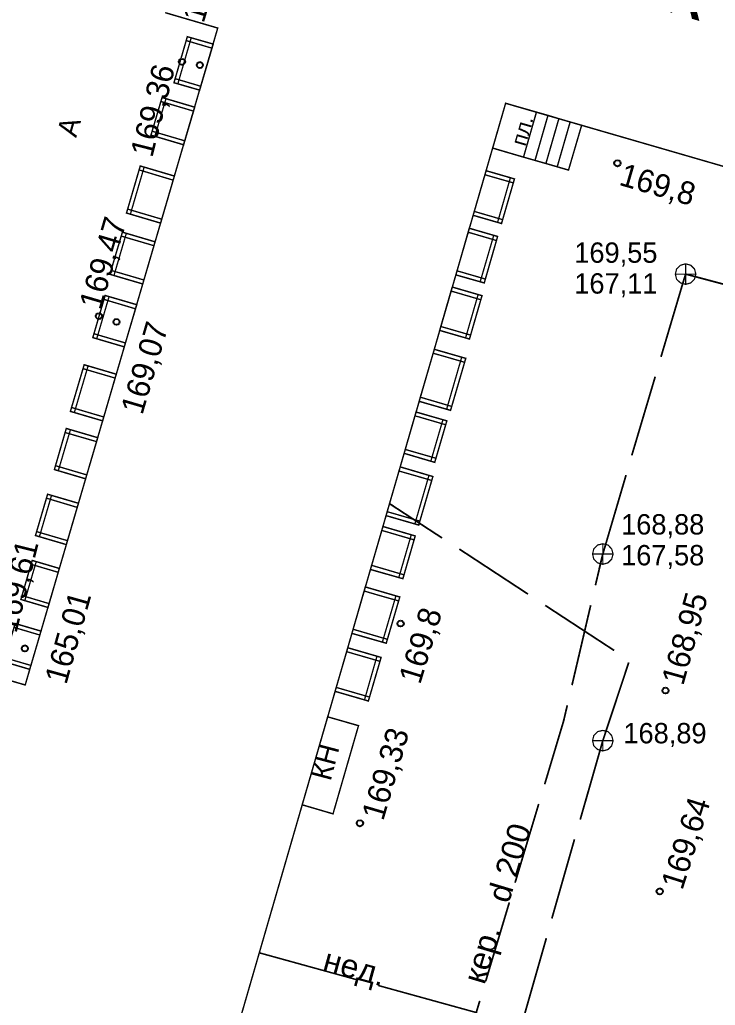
# Model space of a CAD drawing. Extents: x -2634 to -2115, y -2142 to -1393.
# Drawn here: x -2342.81 to -2308.96, y -1763.97 to -1716.02 of the extents above; entities that cross this region are included whole.
import ezdxf

# ---------------------------------------------------------------- set-up
doc = ezdxf.new("R2010")
doc.units = 0
doc.header["$MEASUREMENT"] = 0
for name, color, linetype in [('500_Дополн-Ступени__л', 7, 'Continuous'), ('500_Дороги-Проезжие_ч', 7, 'Continuous'), ('500_Рельеф-Высотные_о', 7, 'Continuous'), ('500_Строен-Дополнения', 7, 'Continuous'), ('500_Строен-Здания', 7, 'Continuous'), ('500_Трубоп-Водопровод', 7, 'Continuous'), ('500_Трубоп-Канализаци', 7, 'Continuous'), ('500_Трубоп-Смотровые_', 7, 'Continuous'), ('500_Трубоп-Теплосети', 7, 'Continuous')]:
    doc.layers.add(name, color=color, linetype=linetype)
doc.styles.add('TARIAL', font='Arial')

msp = doc.modelspace()

# ---------------------------------------------------------------- linework, layer by layer
at = {"layer": '500_Дополн-Ступени__л', "color": 0, "const_width": 0.07}
for points in [[(-2317.66, -1720.52), (-2318.29, -1722.71), (-2317.73, -1722.87), (-2317.1, -1720.68)], [(-2317.1, -1720.68), (-2317.73, -1722.87), (-2317.2, -1723.02), (-2316.57, -1720.84)], [(-2316.57, -1720.84), (-2317.2, -1723.02), (-2316.65, -1723.18), (-2316.02, -1721)], [(-2316.65, -1723.18), (-2316.1, -1723.34), (-2315.46, -1721.16), (-2316.02, -1721)]]:
    msp.add_lwpolyline(points, close=True, dxfattribs=at)
at = {"layer": '500_Рельеф-Высотные_о', "color": 0}
for points in [[(-2334.91, -1717.92), (-2334.84, -1717.94), (-2334.78, -1717.99), (-2334.76, -1718.07), (-2334.78, -1718.14), (-2334.84, -1718.2), (-2334.91, -1718.22), (-2334.99, -1718.2), (-2335.04, -1718.14), (-2335.06, -1718.07), (-2335.04, -1717.99), (-2334.99, -1717.94)], [(-2334.04, -1718.08), (-2333.96, -1718.1), (-2333.91, -1718.15), (-2333.89, -1718.23), (-2333.91, -1718.3), (-2333.96, -1718.36), (-2334.04, -1718.38), (-2334.11, -1718.36), (-2334.17, -1718.3), (-2334.19, -1718.23), (-2334.17, -1718.15), (-2334.11, -1718.1)], [(-2313.72, -1722.86), (-2313.65, -1722.88), (-2313.59, -1722.93), (-2313.57, -1723.01), (-2313.59, -1723.08), (-2313.65, -1723.14), (-2313.72, -1723.16), (-2313.8, -1723.14), (-2313.85, -1723.08), (-2313.87, -1723.01), (-2313.85, -1722.93), (-2313.8, -1722.88)], [(-2338.95, -1730.3), (-2338.87, -1730.32), (-2338.82, -1730.37), (-2338.8, -1730.45), (-2338.82, -1730.52), (-2338.87, -1730.58), (-2338.95, -1730.6), (-2339.02, -1730.58), (-2339.08, -1730.52), (-2339.1, -1730.45), (-2339.08, -1730.37), (-2339.02, -1730.32)], [(-2338.1, -1730.57), (-2338.03, -1730.59), (-2337.97, -1730.65), (-2337.95, -1730.72), (-2337.97, -1730.8), (-2338.03, -1730.85), (-2338.1, -1730.87), (-2338.18, -1730.85), (-2338.23, -1730.8), (-2338.25, -1730.72), (-2338.23, -1730.65), (-2338.18, -1730.59)], [(-2324.27, -1745.25), (-2324.19, -1745.27), (-2324.14, -1745.33), (-2324.12, -1745.4), (-2324.14, -1745.48), (-2324.19, -1745.53), (-2324.27, -1745.55), (-2324.34, -1745.53), (-2324.4, -1745.48), (-2324.42, -1745.4), (-2324.4, -1745.33), (-2324.34, -1745.27)], [(-2342.56, -1746.46), (-2342.48, -1746.48), (-2342.43, -1746.54), (-2342.41, -1746.61), (-2342.43, -1746.69), (-2342.48, -1746.74), (-2342.56, -1746.76), (-2342.63, -1746.74), (-2342.69, -1746.69), (-2342.71, -1746.61), (-2342.69, -1746.54), (-2342.63, -1746.48)], [(-2311.38, -1748.51), (-2311.31, -1748.53), (-2311.25, -1748.59), (-2311.23, -1748.66), (-2311.25, -1748.74), (-2311.31, -1748.79), (-2311.38, -1748.81), (-2311.46, -1748.79), (-2311.51, -1748.74), (-2311.53, -1748.66), (-2311.51, -1748.59), (-2311.46, -1748.53)], [(-2326.25, -1754.97), (-2326.18, -1754.99), (-2326.12, -1755.04), (-2326.1, -1755.12), (-2326.12, -1755.19), (-2326.18, -1755.25), (-2326.25, -1755.27), (-2326.33, -1755.25), (-2326.38, -1755.19), (-2326.4, -1755.12), (-2326.38, -1755.04), (-2326.33, -1754.99)], [(-2311.66, -1758.28), (-2311.59, -1758.3), (-2311.53, -1758.36), (-2311.51, -1758.43), (-2311.53, -1758.51), (-2311.59, -1758.56), (-2311.66, -1758.58), (-2311.74, -1758.56), (-2311.79, -1758.51), (-2311.81, -1758.43), (-2311.79, -1758.36), (-2311.74, -1758.3)]]:
    msp.add_lwpolyline(points, close=True, dxfattribs=at)
at = {"layer": '500_Строен-Дополнения', "color": 0, "const_width": 0.07}
for points in [[(-2333.39, -1717.21), (-2334.05, -1719.45), (-2335.3, -1719.09), (-2334.65, -1716.85)], [(-2334.29, -1720.28), (-2334.83, -1722.11), (-2336.42, -1721.64), (-2335.88, -1719.81)], [(-2319.16, -1720.09), (-2317.66, -1720.52), (-2318.29, -1722.71), (-2319.79, -1722.27)], [(-2335.28, -1723.63), (-2335.95, -1725.92), (-2337.61, -1725.43), (-2336.94, -1723.14)], [(-2320.11, -1723.37), (-2320.74, -1725.54), (-2319.36, -1725.94), (-2318.73, -1723.77)], [(-2320.93, -1726.17), (-2321.58, -1728.44), (-2320.2, -1728.83), (-2319.55, -1726.57)], [(-2336.22, -1726.83), (-2336.82, -1728.88), (-2338.42, -1728.41), (-2337.81, -1726.36)], [(-2321.76, -1729.03), (-2322.37, -1731.14), (-2320.92, -1731.56), (-2320.31, -1729.45)], [(-2337.11, -1729.89), (-2337.72, -1731.94), (-2339.25, -1731.49), (-2338.65, -1729.44)], [(-2322.63, -1732.06), (-2323.37, -1734.59), (-2321.84, -1735.03), (-2321.1, -1732.5)], [(-2338.11, -1733.27), (-2338.77, -1735.54), (-2340.34, -1735.08), (-2339.67, -1732.81)], [(-2323.52, -1735.11), (-2324.1, -1737.12), (-2322.61, -1737.56), (-2322.02, -1735.54)], [(-2339.01, -1736.36), (-2339.6, -1738.36), (-2341.12, -1737.91), (-2340.54, -1735.91)], [(-2324.29, -1737.78), (-2324.98, -1740.15), (-2323.39, -1740.61), (-2322.7, -1738.25)], [(-2339.95, -1739.55), (-2340.54, -1741.56), (-2342.04, -1741.12), (-2341.45, -1739.11)], [(-2325.13, -1740.68), (-2325.74, -1742.77), (-2324.16, -1743.22), (-2323.56, -1741.14)], [(-2340.88, -1742.72), (-2341.43, -1744.62), (-2342.75, -1744.23), (-2342.2, -1742.33)], [(-2325.99, -1743.62), (-2326.64, -1745.88), (-2324.97, -1746.36), (-2324.31, -1744.11)], [(-2341.77, -1745.77), (-2342.32, -1747.63), (-2343.57, -1747.26), (-2343.03, -1745.4)], [(-2326.84, -1746.58), (-2327.46, -1748.7), (-2325.84, -1749.17), (-2325.22, -1747.05)]]:
    msp.add_lwpolyline(points, close=True, dxfattribs=at)
at = {"layer": '500_Строен-Дополнения', "color": 0, "const_width": 0.065}
for points in [[(-2334.46, -1716.9), (-2335.11, -1719.14)], [(-2333.45, -1717.41), (-2334.7, -1717.04)], [(-2335.25, -1718.89), (-2334, -1719.26)], [(-2335.69, -1719.87), (-2336.23, -1721.7)], [(-2334.35, -1720.47), (-2335.94, -1720)], [(-2336.36, -1721.45), (-2334.93, -1721.87)], [(-2334.93, -1721.87), (-2334.77, -1721.92)], [(-2336.75, -1723.19), (-2337.42, -1725.48)], [(-2335.34, -1723.83), (-2337, -1723.33)], [(-2320.09, -1723.59), (-2320.17, -1723.56)], [(-2318.79, -1723.96), (-2320.09, -1723.59)], [(-2319.55, -1725.88), (-2318.93, -1723.72)], [(-2337.55, -1725.24), (-2336.67, -1725.5)], [(-2336.67, -1725.5), (-2335.89, -1725.73)], [(-2320.69, -1725.35), (-2319.31, -1725.75)], [(-2337.62, -1726.42), (-2338.22, -1728.47)], [(-2336.27, -1727.02), (-2337.87, -1726.55)], [(-2320.82, -1726.41), (-2320.98, -1726.37)], [(-2319.6, -1726.77), (-2320.82, -1726.41)], [(-2320.4, -1728.78), (-2319.74, -1726.52)], [(-2338.36, -1728.22), (-2337.16, -1728.57)], [(-2337.16, -1728.57), (-2336.76, -1728.69)], [(-2321.53, -1728.24), (-2320.15, -1728.64)], [(-2338.46, -1729.5), (-2339.06, -1731.55)], [(-2321.66, -1729.27), (-2321.81, -1729.23)], [(-2320.36, -1729.65), (-2321.66, -1729.27)], [(-2321.11, -1731.51), (-2320.5, -1729.4)], [(-2337.17, -1730.09), (-2338.71, -1729.63)], [(-2322.31, -1730.95), (-2320.86, -1731.37)], [(-2339.2, -1731.3), (-2337.94, -1731.67)], [(-2337.94, -1731.67), (-2337.66, -1731.75)], [(-2321.95, -1732.46), (-2322.69, -1732.25)], [(-2339.48, -1732.87), (-2340.15, -1735.14)], [(-2322.03, -1734.97), (-2321.3, -1732.45)], [(-2321.16, -1732.69), (-2321.95, -1732.46)], [(-2338.16, -1733.46), (-2339.73, -1733)], [(-2323.31, -1734.39), (-2321.78, -1734.84)], [(-2340.28, -1734.89), (-2339.27, -1735.19)], [(-2339.27, -1735.19), (-2338.72, -1735.35)], [(-2323.41, -1735.34), (-2323.57, -1735.3)], [(-2322.08, -1735.73), (-2323.41, -1735.34)], [(-2322.8, -1737.5), (-2322.21, -1735.48)], [(-2340.34, -1735.97), (-2340.93, -1737.97)], [(-2339.07, -1736.55), (-2340.59, -1736.11)], [(-2324.05, -1736.93), (-2322.55, -1737.36)], [(-2341.07, -1737.72), (-2339.75, -1738.11)], [(-2339.75, -1738.11), (-2339.54, -1738.17)], [(-2323.65, -1738.18), (-2324.35, -1737.98)], [(-2322.76, -1738.44), (-2323.65, -1738.18)], [(-2323.58, -1740.56), (-2322.89, -1738.19)], [(-2341.26, -1739.17), (-2341.85, -1741.18)], [(-2340.01, -1739.75), (-2341.51, -1739.3)], [(-2324.92, -1739.96), (-2323.33, -1740.42)], [(-2341.98, -1740.93), (-2340.65, -1741.32)], [(-2324.81, -1740.98), (-2325.19, -1740.87)], [(-2323.62, -1741.33), (-2324.81, -1740.98)], [(-2340.65, -1741.32), (-2340.48, -1741.37)], [(-2324.36, -1743.17), (-2323.75, -1741.08)], [(-2342, -1742.38), (-2342.56, -1744.29)], [(-2340.93, -1742.91), (-2342.25, -1742.52)], [(-2325.68, -1742.57), (-2324.11, -1743.03)], [(-2325.29, -1744.04), (-2326.04, -1743.82)], [(-2342.7, -1744.04), (-2341.38, -1744.43)], [(-2324.37, -1744.3), (-2325.29, -1744.04)], [(-2325.16, -1746.31), (-2324.5, -1744.06)], [(-2341.83, -1745.96), (-2343.08, -1745.59)], [(-2326.58, -1745.68), (-2324.91, -1746.17)], [(-2326.38, -1746.92), (-2326.9, -1746.77)], [(-2343.52, -1747.07), (-2342.26, -1747.44)], [(-2325.28, -1747.24), (-2326.38, -1746.92)], [(-2326.03, -1749.12), (-2325.42, -1746.99)], [(-2327.4, -1748.51), (-2325.78, -1748.98)]]:
    msp.add_lwpolyline(points, dxfattribs=at)
at = {"layer": '500_Строен-Здания', "color": 0, "const_width": 0.07}
msp.add_lwpolyline([(-2287.67, -1714.03), (-2291.74, -1728.04), (-2294.15, -1727.34), (-2302.52, -1724.91), (-2319.16, -1720.09), (-2346.54, -1814.49), (-2347.35, -1817.29), (-2351.51, -1831.64), (-2357.25, -1830), (-2367.4, -1827.06), (-2366.92, -1825.34), (-2366.14, -1825.57), (-2363.16, -1815.16), (-2363.94, -1814.93), (-2363.4, -1813.04), (-2361.32, -1813.64), (-2352.2, -1782.19), (-2354.8, -1781.43), (-2345.01, -1747.67), (-2342.54, -1748.39), (-2333.17, -1716.43), (-2335.73, -1715.68)], dxfattribs=at)
msp.add_lwpolyline([(-2329.06, -1754.22), (-2327.82, -1749.94), (-2326.32, -1750.37), (-2327.56, -1754.66)], close=True, dxfattribs=at)
at = {"layer": '500_Трубоп-Водопровод', "color": 94, "const_width": 0.075}
for points in [[(-2331.15, -1761.42), (-2326.33, -1762.75)], [(-2325.36, -1763.01), (-2320.54, -1764.34)]]:
    msp.add_lwpolyline(points, dxfattribs=at)
at = {"layer": '500_Трубоп-Канализаци', "color": 34, "const_width": 0.085}
for points in [[(-2311.6, -1732.43), (-2310.46, -1728.59)], [(-2310.4, -1728.4), (-2310.62, -1729.12)], [(-2310.4, -1728.4), (-2306.54, -1729.43)], [(-2313.02, -1737.22), (-2311.88, -1733.39)], [(-2314.43, -1742.02), (-2313.3, -1738.18)], [(-2314.79, -1743.54), (-2314.43, -1742.02)], [(-2314.43, -1742.02), (-2314.61, -1742.75)], [(-2315.93, -1748.4), (-2315.02, -1744.51)], [(-2316.34, -1750.15), (-2316.16, -1749.38)], [(-2317.26, -1753.22), (-2316.34, -1750.15)], [(-2318.7, -1758.01), (-2317.55, -1754.18)], [(-2320.13, -1762.8), (-2318.98, -1758.97)], [(-2321.56, -1767.59), (-2320.42, -1763.76)]]:
    msp.add_lwpolyline(points, dxfattribs=at)
at = {"layer": '500_Трубоп-Смотровые_', "color": 0, "const_width": 0.06}
for points in [[(-2310.4, -1727.9), (-2310.15, -1727.97), (-2309.97, -1728.15), (-2309.9, -1728.4), (-2309.97, -1728.65), (-2310.15, -1728.83), (-2310.4, -1728.9), (-2310.65, -1728.83), (-2310.84, -1728.65), (-2310.9, -1728.4), (-2310.84, -1728.15), (-2310.65, -1727.97)], [(-2314.43, -1741.52), (-2314.18, -1741.58), (-2314, -1741.77), (-2313.93, -1742.02), (-2314, -1742.27), (-2314.18, -1742.45), (-2314.43, -1742.52), (-2314.68, -1742.45), (-2314.87, -1742.27), (-2314.93, -1742.02), (-2314.87, -1741.77), (-2314.68, -1741.58)], [(-2314.43, -1750.6), (-2314.18, -1750.66), (-2314, -1750.85), (-2313.93, -1751.1), (-2314, -1751.35), (-2314.18, -1751.53), (-2314.43, -1751.6), (-2314.68, -1751.53), (-2314.87, -1751.35), (-2314.93, -1751.1), (-2314.87, -1750.85), (-2314.68, -1750.66)]]:
    msp.add_lwpolyline(points, close=True, dxfattribs=at)
at = {"layer": '500_Трубоп-Смотровые_', "color": 0, "const_width": 0.055}
for points in [[(-2310.4, -1728.9), (-2310.4, -1727.9)], [(-2310.9, -1728.4), (-2309.9, -1728.4)], [(-2314.43, -1742.52), (-2314.43, -1741.52)], [(-2314.93, -1742.02), (-2313.93, -1742.02)], [(-2314.93, -1751.1), (-2313.93, -1751.1)], [(-2314.43, -1751.6), (-2314.43, -1751.1)]]:
    msp.add_lwpolyline(points, dxfattribs=at)
at = {"layer": '500_Трубоп-Теплосети', "color": 174, "const_width": 0.085}
for points in [[(-2322.25, -1741.24), (-2324.81, -1739.57)], [(-2324.81, -1739.57), (-2324.6, -1739.7)], [(-2318.07, -1743.97), (-2321.41, -1741.78)], [(-2313.88, -1746.71), (-2317.23, -1744.52)], [(-2314.43, -1751.1), (-2313.17, -1747.3)], [(-2314.43, -1751.1), (-2315.53, -1754.94)], [(-2315.81, -1755.9), (-2316.91, -1759.75)], [(-2317.18, -1760.71), (-2318.28, -1764.56)]]:
    msp.add_lwpolyline(points, dxfattribs=at)

# ---------------------------------------------------------------- texts
at = {"layer": '500_Дороги-Проезжие_ч', "color": 0}
msp.add_text('А', height=0.99, rotation=73.94, dxfattribs=at).set_placement((-2340.06, -1721.79))
at = {"layer": '500_Рельеф-Высотные_о', "color": 214}
for s, rotation, p in [('168,85', 73.16, (-2333.86, -1716.23)), ('169,36', 75.72, (-2336.36, -1722.77)), ('169,8', 343.75, (-2313.69, -1724.05)), ('169,47', 73.65, (-2338.87, -1730.19)), ('169,07', 73.65, (-2336.84, -1735.29)), ('169,61', 76.15, (-2342.97, -1745.91)), ('168,95', 74.45, (-2310.52, -1748.46)), ('165,01', 74.35, (-2340.54, -1748.41)), ('169,8', 73.05, (-2323.32, -1748.4)), ('169,33', 73.64, (-2325.12, -1755.04)), ('169,64', 72.35, (-2310.56, -1758.41))]:
    msp.add_text(s, height=1.11, rotation=rotation, dxfattribs=at).set_placement(p)
at = {"layer": '500_Строен-Дополнения', "color": 0, "style": 'TARIAL'}
msp.add_text('пл. ', height=0.74, rotation=73.83, dxfattribs=at).set_placement((-2318.2, -1722.22))
at = {"layer": '500_Строен-Здания', "color": 5}
for s, height, rotation, p in [('4К', 2.59, 343.3, (-2313.49, -1714.96)), ('КН', 0.99, 75.22, (-2327.68, -1753.1))]:
    msp.add_text(s, height=height, rotation=rotation, dxfattribs=at).set_placement(p)
at = {"layer": '500_Трубоп-Водопровод', "color": 94, "style": 'TARIAL'}
msp.add_text('нед. ', height=1.11, rotation=344.61, dxfattribs=at).set_placement((-2328.12, -1762.25))
at = {"layer": '500_Трубоп-Канализаци', "color": 14, "style": 'TARIAL'}
msp.add_text('кер.   d 200 ', height=1.11, rotation=73.33, dxfattribs=at).set_placement((-2320.19, -1763.01))
at = {"layer": '500_Трубоп-Смотровые_', "color": 5}
for s, p in [('169,55', (-2315.82, -1727.85)), ('167,11', (-2315.82, -1729.35)), ('168,88', (-2313.54, -1741.07)), ('167,58', (-2313.54, -1742.57)), ('168,89', (-2313.43, -1751.23))]:
    msp.add_text(s, height=0.99, dxfattribs=at).set_placement(p)

doc.saveas('drawing.dxf')
